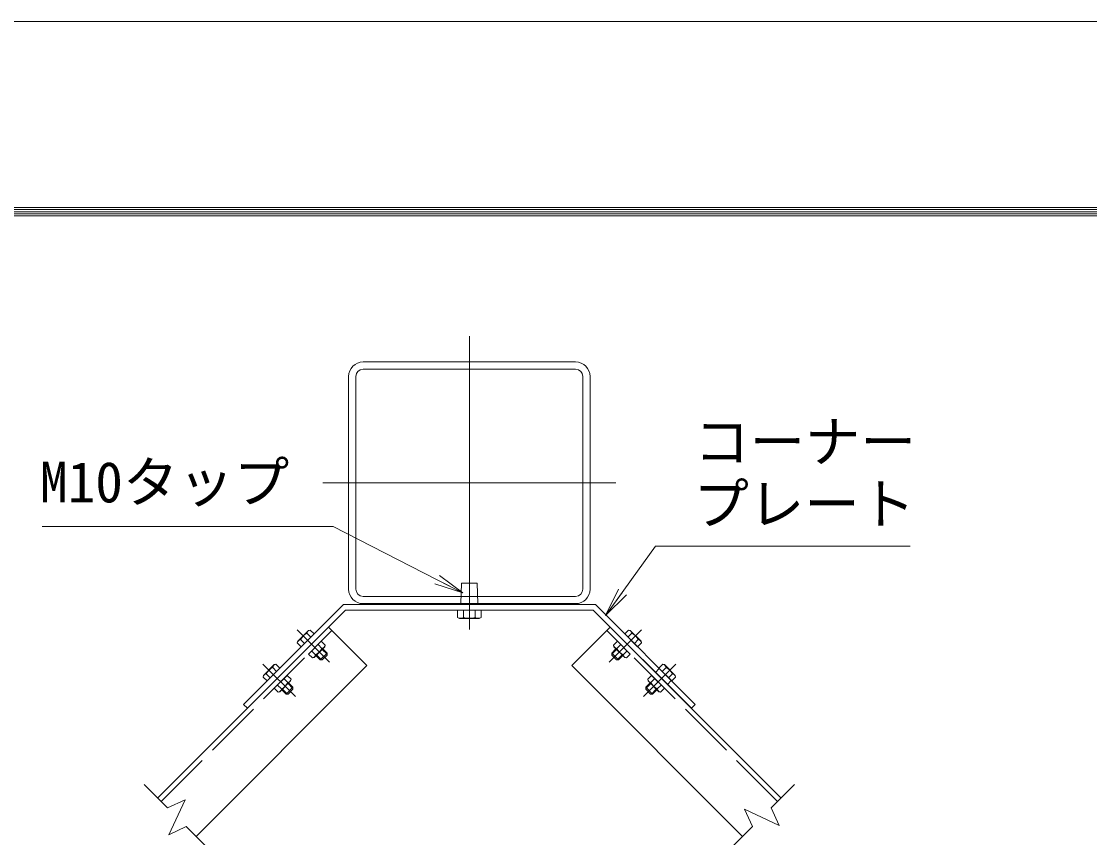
# Model space of a CAD drawing. Units: millimetres, scale not verified. Extents: x -14700 to 14700, y -10395 to 10395.
# Drawn here: x 3149 to 7572, y 7017 to 10395 of the extents above; entities that cross this region are included whole.
import ezdxf
from ezdxf.enums import TextEntityAlignment as Align

# ---------------------------------------------------------------- set-up
doc = ezdxf.new("R2010")
doc.units = ezdxf.units.MM
doc.header["$LTSCALE"] = 40
doc.linetypes.add('DASHED', pattern=[7.5, 6, -1.5])
doc.linetypes.add('USER1', pattern=[50.8, 31.75, -6.35, 6.35, -6.35])
for name, color, linetype, lineweight in [('0-0_D-BMK', 2, 'USER1', 13), ('0-2_D-STR-DIM', 7, 'Continuous', 13), ('0-4_D-STR1', 1, 'Continuous', 18), ('0-5_D-STR3', 3, 'Continuous', 13), ('0-6_0', 7, 'Continuous', 18), ('0-9_D-STR-TXT', 7, 'Continuous', 13), ('0-C_D-TTL', 7, 'Continuous', 18)]:
    doc.layers.add(name, color=color, linetype=linetype, lineweight=lineweight)
doc.styles.add('ＭＳ ゴシック', font='')
doc.styles.get('ＭＳ ゴシック').set_extended_font_data('MS Gothic')

# ---------------------------------------------------------------- blocks, each defined once
blk = doc.blocks.new('_Open')
at = {"layer": '0-6_0'}
blk.add_line((-40, 6.67), (0, 0), dxfattribs=at)
blk.add_lwpolyline([(-40, -6.67), (0, 0), (-40, 0)], dxfattribs=at)

msp = doc.modelspace()

# ---------------------------------------------------------------- linework, layer by layer
at = {"layer": '0-0_D-BMK'}
for p, q in [((5003.89, 9092.47), (5003.89, 7878.72)), ((4397.01, 8485.6), (5610.76, 8485.6)), ((4290.47, 7877.17), (4424.82, 7742.82)), ((5717.3, 7877.17), (5582.95, 7742.82)), ((4149.05, 7735.75), (4283.4, 7601.4)), ((5858.72, 7735.75), (5724.37, 7601.4))]:
    msp.add_line(p, q, dxfattribs=at)
at = {"layer": '0-2_D-STR-DIM'}
for p, q in [((3657.88, 7236.96), (3754.57, 7140.27)), ((6349.89, 7236.96), (6253.2, 7140.27)), ((3754.57, 7140.27), (3826.79, 7173.95)), ((3826.79, 7173.95), (3759.44, 7029.51)), ((6286.87, 7068.05), (6142.43, 7135.41)), ((6142.43, 7135.41), (6176.11, 7063.18)), ((6253.2, 7140.27), (6286.87, 7068.05)), ((3759.44, 7029.51), (3831.66, 7063.18)), ((3831.66, 7063.18), (3928.35, 6966.49)), ((6176.11, 7063.18), (6079.42, 6966.49))]:
    msp.add_line(p, q, dxfattribs=at)
at = {"layer": '0-4_D-STR1'}
for p, q in [((5443.89, 8985.6), (4563.89, 8985.6)), ((5443.89, 8955.6), (4563.89, 8955.6)), ((4503.89, 8925.6), (4503.89, 8045.6)), ((4533.89, 8925.6), (4533.89, 8045.6)), ((5473.89, 8045.6), (5473.89, 8925.6)), ((5503.89, 8045.6), (5503.89, 8925.6)), ((4563.89, 8015.6), (5443.89, 8015.6)), ((4563.89, 7985.6), (5443.89, 7985.6)), ((3713.57, 7181.28), (4420.67, 7888.39)), ((4420.67, 7888.39), (4579.77, 7729.29)), ((5587.1, 7888.39), (5428, 7729.29)), ((6294.2, 7181.28), (5587.1, 7888.39)), ((3872.67, 7022.18), (4579.77, 7729.29)), ((6135.1, 7022.18), (5428, 7729.29))]:
    msp.add_line(p, q, dxfattribs=at)
at = {"layer": '0-4_D-STR1', "linetype": 'DASHED'}
for p, q in [((3727.71, 7167.14), (4434.82, 7874.24)), ((6280.06, 7167.14), (5572.95, 7874.24))]:
    msp.add_line(p, q, dxfattribs=at)
at = {"layer": '0-4_D-STR1'}
for centre, radius, start, end in [((4563.89, 8925.6), 60, 90, 180), ((5443.89, 8925.6), 60, 0, 90), ((4563.89, 8925.6), 30, 90, 180), ((5443.89, 8925.6), 30, 0, 90), ((4563.89, 8045.6), 60, 180, 270), ((4563.89, 8045.6), 30, 180, 270), ((5443.89, 8045.6), 30, 270, 0), ((5443.89, 8045.6), 60, 270, 0)]:
    msp.add_arc(centre, radius, start, end, dxfattribs=at)
at = {"layer": '0-5_D-STR3'}
for p, q in [((4971.39, 8070.6), (4968.89, 7985.6)), ((4971.39, 8070.6), (5036.39, 8070.6)), ((4482.07, 7981.6), (4068.89, 7568.42)), ((4482.07, 7981.6), (5525.71, 7981.6)), ((4968.89, 7981.6), (5038.89, 7981.6)), ((4491.39, 7959.1), (4084.8, 7552.51)), ((4954.81, 7928.61), (4954.81, 7959.1)), ((4954.81, 7959.1), (5052.96, 7959.1)), ((4962.64, 7924.1), (4954.81, 7928.61)), ((4962.64, 7924.1), (5045.14, 7924.1)), ((4979.35, 7928.61), (4979.35, 7959.1)), ((5028.42, 7928.61), (5028.42, 7959.1)), ((5045.14, 7924.1), (5052.96, 7928.61)), ((5052.96, 7928.61), (5052.96, 7959.1)), ((4337.59, 7874.6), (4293.04, 7830.05)), ((4337.59, 7874.6), (4344.31, 7876.4)), ((4360.59, 7860.12), (4344.31, 7876.4)), ((5647.18, 7860.12), (5663.46, 7876.4)), ((5670.18, 7874.6), (5663.46, 7876.4)), ((5670.18, 7874.6), (5714.73, 7830.05)), ((4293.04, 7830.05), (4291.24, 7823.33)), ((4320.79, 7820.32), (4304.51, 7836.59)), ((4360.59, 7860.12), (4307.52, 7807.05)), ((4347.32, 7846.85), (4331.04, 7863.13)), ((4390.64, 7830.07), (4337.57, 7777)), ((4390.64, 7830.07), (4406.92, 7813.79)), ((5617.13, 7830.07), (5600.85, 7813.79)), ((5617.13, 7830.07), (5670.2, 7777)), ((5647.18, 7860.12), (5700.25, 7807.05)), ((5660.45, 7846.85), (5676.73, 7863.13)), ((5686.98, 7820.32), (5703.26, 7836.59)), ((5714.73, 7830.05), (5716.53, 7823.33)), ((4307.52, 7807.05), (4291.24, 7823.33)), ((4350.84, 7790.26), (4367.12, 7773.99)), ((4405.12, 7807.07), (4360.57, 7762.52)), ((4377.37, 7816.8), (4393.65, 7800.52)), ((4394.33, 7796.28), (4414.66, 7775.96)), ((4396.99, 7798.94), (4414.66, 7781.26)), ((4405.12, 7807.07), (4406.92, 7813.79)), ((5610.78, 7798.94), (5593.11, 7781.26)), ((5613.44, 7796.28), (5593.11, 7775.96)), ((5602.65, 7807.07), (5600.85, 7813.79)), ((5602.65, 7807.07), (5647.2, 7762.52)), ((5630.4, 7816.8), (5614.12, 7800.52)), ((5656.93, 7790.26), (5640.65, 7773.99)), ((5700.25, 7807.05), (5716.53, 7823.33)), ((4337.57, 7777), (4353.85, 7760.72)), ((4360.57, 7762.52), (4353.85, 7760.72)), ((4368.7, 7770.65), (4386.38, 7752.97)), ((4371.35, 7773.3), (4391.68, 7752.97)), ((4414.66, 7781.26), (4386.38, 7752.97)), ((4386.38, 7752.97), (4394.87, 7752.97)), ((4414.66, 7772.77), (4394.87, 7752.97)), ((4414.66, 7781.26), (4414.66, 7772.77)), ((5593.11, 7781.26), (5593.11, 7772.77)), ((5593.11, 7781.26), (5621.39, 7752.97)), ((5593.11, 7772.77), (5612.91, 7752.97)), ((5621.39, 7752.97), (5612.91, 7752.97)), ((5636.42, 7773.3), (5616.09, 7752.97)), ((5639.07, 7770.65), (5621.39, 7752.97)), ((5647.2, 7762.52), (5653.92, 7760.72)), ((5670.2, 7777), (5653.92, 7760.72)), ((4196.17, 7733.18), (4151.62, 7688.63)), ((4219.17, 7718.7), (4166.1, 7665.63)), ((4205.9, 7705.43), (4189.62, 7721.71)), ((4196.17, 7733.18), (4202.89, 7734.98)), ((4219.17, 7718.7), (4202.89, 7734.98)), ((5790.39, 7716.91), (5774.48, 7701)), ((5788.6, 7718.7), (5804.88, 7734.98)), ((5788.6, 7718.7), (5841.67, 7665.63)), ((5801.87, 7705.43), (5818.15, 7721.71)), ((5811.6, 7733.18), (5804.88, 7734.98)), ((5811.6, 7733.18), (5856.15, 7688.63)), ((4151.62, 7688.63), (4149.82, 7681.9)), ((4166.1, 7665.63), (4149.82, 7681.9)), ((4179.36, 7678.9), (4163.09, 7695.17)), ((4249.22, 7688.65), (4196.15, 7635.58)), ((4263.7, 7665.65), (4219.15, 7621.1)), ((4235.95, 7675.38), (4252.23, 7659.1)), ((4249.22, 7688.65), (4265.5, 7672.37)), ((4252.91, 7654.86), (4273.24, 7634.53)), ((4255.57, 7657.52), (4273.24, 7639.84)), ((4263.7, 7665.65), (4265.5, 7672.37)), ((5752.21, 7657.52), (5734.53, 7639.84)), ((5754.86, 7654.86), (5734.53, 7634.53)), ((5758.55, 7688.65), (5742.27, 7672.37)), ((5744.07, 7665.65), (5742.27, 7672.37)), ((5744.07, 7665.65), (5788.62, 7621.1)), ((5771.82, 7675.38), (5755.54, 7659.1)), ((5758.55, 7688.65), (5811.62, 7635.58)), ((5839.89, 7667.41), (5823.98, 7651.5)), ((5828.41, 7678.9), (5844.68, 7695.17)), ((5841.67, 7665.63), (5857.95, 7681.9)), ((5856.15, 7688.63), (5857.95, 7681.9)), ((4196.15, 7635.58), (4212.43, 7619.3)), ((4209.42, 7648.84), (4225.69, 7632.57)), ((4219.15, 7621.1), (4212.43, 7619.3)), ((4227.28, 7629.23), (4244.96, 7611.55)), ((4229.93, 7631.88), (4250.26, 7611.55)), ((4273.24, 7639.84), (4244.96, 7611.55)), ((4244.96, 7611.55), (4253.44, 7611.55)), ((4273.24, 7631.35), (4253.44, 7611.55)), ((4273.24, 7639.84), (4273.24, 7631.35)), ((5734.53, 7639.84), (5734.53, 7631.35)), ((5734.53, 7639.84), (5762.81, 7611.55)), ((5734.53, 7631.35), (5754.33, 7611.55)), ((5762.81, 7611.55), (5754.33, 7611.55)), ((5777.84, 7631.88), (5757.51, 7611.55)), ((5780.49, 7629.23), (5762.81, 7611.55)), ((5798.35, 7648.84), (5782.08, 7632.57)), ((5788.62, 7621.1), (5795.34, 7619.3)), ((5811.62, 7635.58), (5795.34, 7619.3)), ((4068.89, 7568.42), (4084.8, 7552.51))]:
    msp.add_line(p, q, dxfattribs=at)
for points in [[(4968.89, 7985.6), (5038.89, 7985.6), (5036.39, 8070.6)], [(5525.71, 7981.6), (5938.88, 7568.42), (5922.97, 7552.51)], [(4491.39, 7959.1), (5516.39, 7959.1), (5922.97, 7552.51)]]:
    msp.add_lwpolyline(points, dxfattribs=at)
for centre, radius, start, end in [((4968.89, 7983.6), 2, 90, 270), ((5038.89, 7983.6), 2, 270, 90), ((4967.08, 7946.54), 21.72, 235.61575, 304.38425), ((5003.89, 8006.02), 81.2, 252.41205, 287.58795), ((5040.69, 7946.54), 21.72, 235.61575, 304.38425), ((4347.37, 7860.07), 16.61, 100.61585, 169.38415), ((5660.4, 7860.07), 16.61, 10.61585, 79.38415), ((4307.57, 7820.27), 16.61, 100.61585, 169.38415), ((4359.63, 7808.01), 62.1, 117.4121, 152.5879), ((5648.14, 7808.01), 62.1, 27.4121, 62.5879), ((5700.2, 7820.27), 16.61, 10.61585, 79.38415), ((4338.53, 7829.11), 62.1, 297.4121, 332.5879), ((4390.59, 7816.85), 16.61, 280.61585, 349.38415), ((5617.18, 7816.85), 16.61, 190.61585, 259.38415), ((5669.24, 7829.11), 62.1, 207.4121, 242.5879), ((4350.79, 7777.05), 16.61, 280.61585, 349.38415), ((5656.98, 7777.05), 16.61, 190.61585, 259.38415), ((4218.21, 7666.58), 62.1, 117.4121, 152.5879), ((4205.95, 7718.65), 16.61, 100.61585, 169.38415), ((5801.82, 7718.65), 16.61, 10.61585, 79.38415), ((5789.56, 7666.58), 62.1, 27.4121, 62.5879), ((4166.15, 7678.84), 16.61, 100.61585, 169.38415), ((4197.11, 7687.69), 62.1, 297.4121, 332.5879), ((4249.17, 7675.43), 16.61, 280.61585, 349.38415), ((5758.6, 7675.43), 16.61, 190.61585, 259.38415), ((5810.67, 7687.69), 62.1, 207.4121, 242.5879), ((5841.62, 7678.84), 16.61, 10.61585, 79.38415), ((4209.37, 7635.63), 16.61, 280.61585, 349.38415), ((5798.4, 7635.63), 16.61, 190.61585, 259.38415)]:
    msp.add_arc(centre, radius, start, end, dxfattribs=at)
at = {"layer": '0-9_D-STR-TXT'}
for points in [[(3234.71, 8305.19), (4440.6, 8305.19), (4975.41, 8030.8)], [(6829.14, 8223.13), (5774.13, 8223.13), (5568.68, 7937.64)]]:
    msp.add_lwpolyline(points, dxfattribs=at)
at = {"layer": '0-C_D-TTL', "color": 2}
msp.add_lwpolyline([(-14700, 10395), (14700, 10395), (14700, -10395), (-14700, -10395)], close=True, dxfattribs=at)
at = {"layer": '0-C_D-TTL'}
for points in [[(-13755, 9625), (13755, 9625), (13755, -9625), (-13755, -9625)], [(-13746.25, 9616.25), (13746.25, 9616.25), (13746.25, -9616.25), (-13746.25, -9616.25)], [(-13737.5, 9607.5), (13737.5, 9607.5), (13737.5, -9607.5), (-13737.5, -9607.5)], [(-13728.75, 9598.75), (13728.75, 9598.75), (13728.75, -9598.75), (-13728.75, -9598.75)], [(-13720, 9590), (13720, 9590), (13720, -9590), (-13720, -9590)]]:
    msp.add_lwpolyline(points, close=True, dxfattribs=at)

# ---------------------------------------------------------------- block references
at = {"layer": '0-9_D-STR-TXT', "xscale": 3, "yscale": 3}
for p, rotation in [((4977.19, 8029.89), 332.83982), ((5567.51, 7936.02), 234.25841)]:
    msp.add_blockref('_Open', p, dxfattribs=dict(at, rotation=rotation))

# ---------------------------------------------------------------- texts
at = {"layer": '0-9_D-STR-TXT', "style": 'ＭＳ ゴシック'}
for s, p in [('コーナー', (5934.6, 8521.31)), ('M10タップ', (3225.83, 8353.92)), ('プレート', (5931.93, 8264.07))]:
    msp.add_text(s, height=168.3, dxfattribs=at).set_placement(p, align=Align.BOTTOM_LEFT)

doc.saveas('drawing.dxf')
